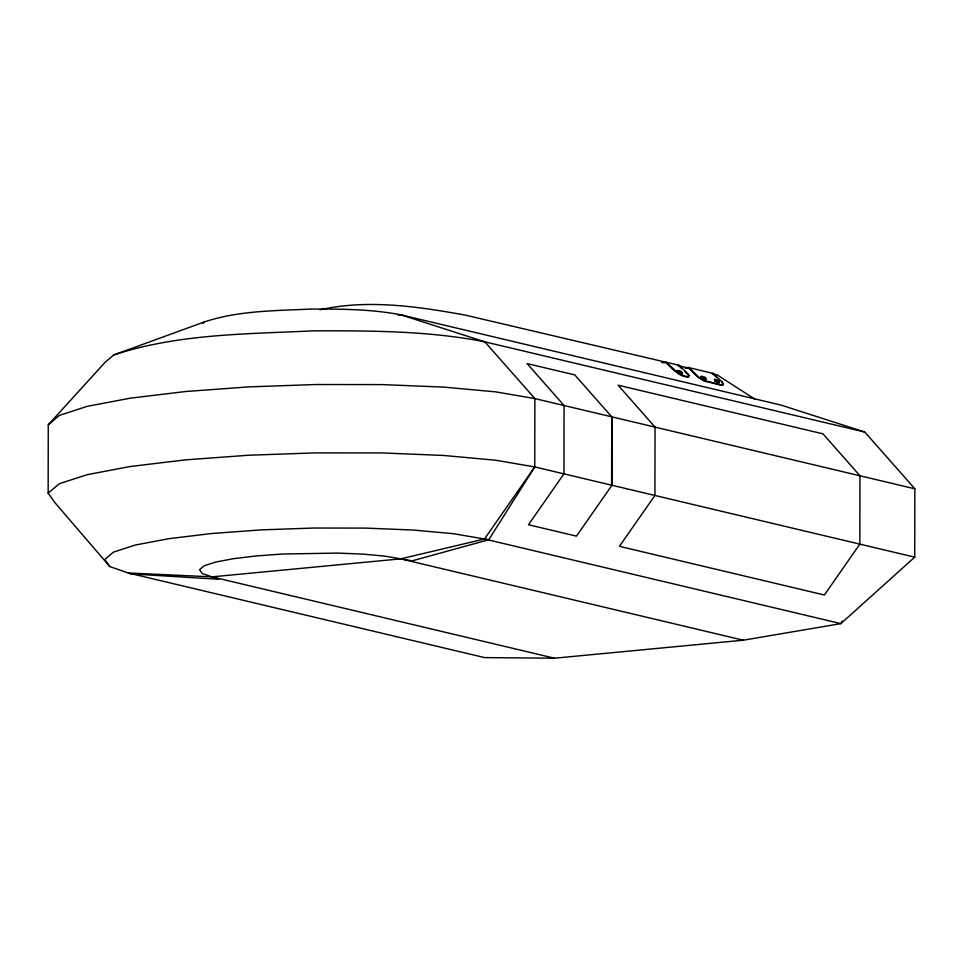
<?xml version="1.0" encoding="UTF-8"?>
<svg xmlns="http://www.w3.org/2000/svg" width="963" height="963" viewBox="0 0 963 963"><rect width="100%" height="100%" fill="white"/><g stroke="black" fill="none" stroke-linecap="round" stroke-linejoin="round"><path stroke-width="1.44" d="M398.188 315.178L401.162 314.901L484.834 341.829L534.874 398.586L534.754 466.923L488.795 539.749L412.224 560.827L384.55 556.084L363.015 554.122L337.628 553.075L282.328 554.038L256.182 555.952L233.455 558.696L215.7 562.055L204.12 565.811L199.51 569.711L202.17 573.479L218.854 579.269L130.824 573.876L109.806 566.581L54.59 502.265L48.15 493.14L48.27 424.791L105.123 362.281L113.827 354.926L204.553 321.847C238.571 310.604 275.093 310.76 310.531 309.087C340.794 309.003 371.357 309.039 401.162 314.901L781.149 405.122L864.81 432.05L914.85 488.807L914.73 557.156L840.855 623.627L743.292 640.202L554.483 658.211L484.594 657.597L128.235 572.973L211.932 576.861L400.74 558.865L484.485 539.003L840.855 623.627L842.18 620.966M611.613 485.183L611.734 416.835M612.071 416.919L611.95 485.256L576.476 536.138L528.47 524.739L563.945 473.856L564.065 405.519L527.098 363.581L574.779 374.908L611.746 416.835M661.653 362.582L665.915 362.75C672.355 368.335 678.903 376.846 688.28 377.135L688.545 375.293L684.693 371.453M681.756 368.636L678.385 365.278M722.611 383.394L723.02 384.899L721.359 385.308L704.085 381.011L698.464 377.689L688.244 367.469L685.367 367.746M716.749 377.652L712.391 373.355M682.611 374.077C679.722 368.901 672.487 371.02 681.395 374.15M719.457 382.756C719.469 381.083 713.33 378.339 714.57 380.806M484.485 539.003L534.754 466.923L914.73 557.156M678.385 365.856L679.18 365.362L687.991 373.825L689.327 375.702L688.641 376.677C679.252 376.389 672.716 367.89 666.276 362.293L465.37 315.13C417.906 306.523 367.661 299.048 320.089 309.797M685.367 368.323L688.593 367.601L698.813 377.243L704.447 380.554L721.022 384.767L723.382 384.454L722.551 382.431L713.186 373.439L688.244 367.469M712.391 373.933L713.186 373.439M721.997 381.902L722.19 382.889M48.27 424.791L59.429 415.378L87.428 406.29L130.378 398.164L185.317 391.544L248.538 386.897L315.708 384.526L382.251 384.598L443.654 387.102L495.704 391.869L534.874 398.586L914.85 488.807M202.699 323.399L204.553 321.847M48.15 493.14L59.309 483.715L87.308 474.639L130.258 466.513L185.197 459.893L248.418 455.246L315.587 452.875L382.13 452.935L443.534 455.451L495.584 460.218L534.754 466.923M113.827 354.926C178.035 333.728 246.937 334.029 313.818 330.851C370.924 330.718 428.571 330.766 484.834 341.829L864.81 432.05M488.795 539.749L453.922 533.767L413.308 530.047L365.398 528.097L313.469 528.037L261.057 529.891L211.728 533.514L168.85 538.678L135.338 545.022L113.49 552.112L104.774 559.467L109.806 566.581M665.915 362.172L679.18 365.362M678.819 365.808L688.232 368.047M712.837 373.885L717.182 374.92L754.691 399.019M400.74 558.865L743.292 640.202M211.932 576.861L554.483 658.211M718.338 382.829L717.026 382.359M704.386 379.434C709.996 380.373 698.356 374.029 701.798 378.062M716.316 382.01L715.052 381.216M702.376 378.459L703.026 378.832M655.045 427.115L654.924 495.464L619.438 546.334L824.364 595.002L859.839 544.119L859.959 475.782L822.992 433.844L618.077 385.188L655.045 427.115M677.158 370.526C682.285 377.424 686.053 371.14 677.158 370.526M701.269 376.34C705.819 382.467 709.165 376.894 701.269 376.34M714.486 379.458C719.18 385.79 722.647 380.024 714.486 379.458"/></g></svg>
